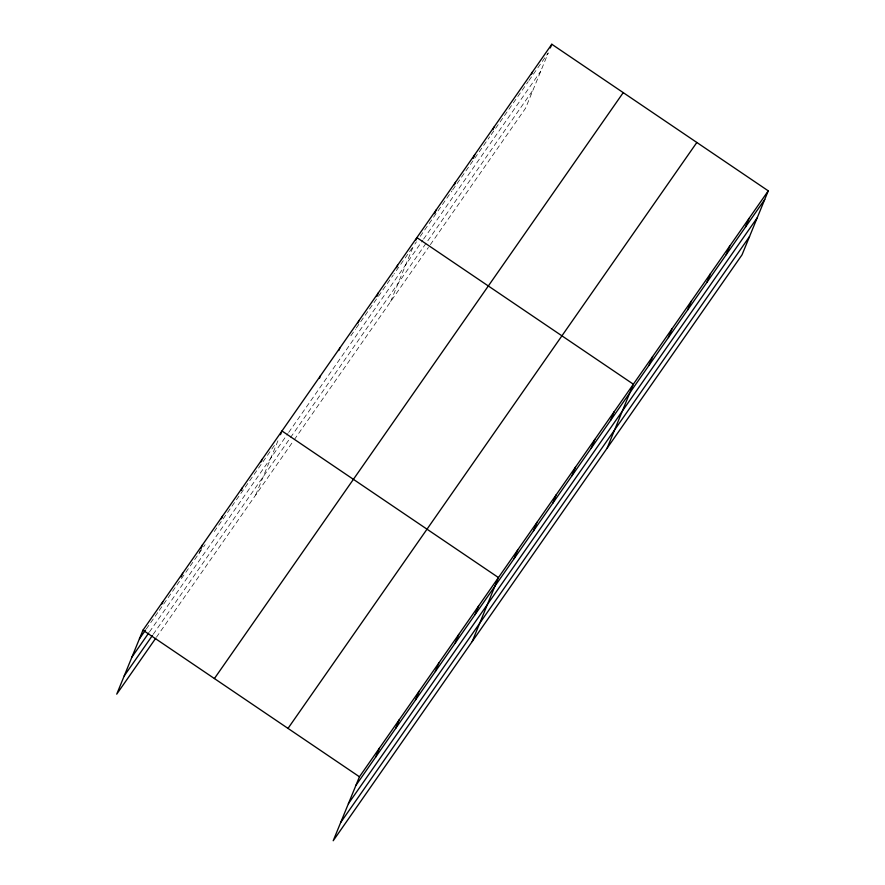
<?xml version="1.0" encoding="UTF-8"?>
<svg xmlns="http://www.w3.org/2000/svg" width="885" height="885" viewBox="0 0 885 885"><rect width="100%" height="100%" fill="white"/><g stroke="black" fill="none" stroke-linecap="round" stroke-linejoin="round"><path stroke-width="0.66" stroke-dasharray="4.42 3.32" d="M198.992 553.446L200.519 549.74M255.732 494.936L277.923 440.83M390.65 301.586L413.339 246.251L394.068 273.874M146.302 628.969L157.751 612.553M159.278 610.362L202.809 547.97M203.583 546.875L205.11 544.684M214.27 531.553L276.131 442.887M350.891 335.747L355.516 329.12M356.29 328.014L393.294 274.981M414.877 244.039L416.426 241.837M420.275 236.306L437.234 212.002M438.009 210.895L451.892 191.005M452.655 189.899L489.659 136.865M491.208 134.653L528.212 81.619M528.976 80.513L548.258 52.901L525.557 108.224L429.192 246.34M149.499 631.901L287.902 433.562M288.665 432.455L422.809 240.2M423.583 239.094L540.768 71.154M153.238 634.302L533.047 89.971M156.446 637.233L293.51 440.796M294.285 439.69L428.428 247.446"/><path stroke-width="1.33" d="M768.269 190.85L359.443 776.776L333.202 840.75L742.028 254.825L768.269 190.85L551.798 44.25L142.972 630.175L116.731 694.15L155.683 638.328M161.811 604.189L162.829 601.711M181.159 576.965L182.686 573.259M201.017 548.501L202.543 544.795M221.383 518.809L222.4 516.342M241.24 490.345L242.258 487.878M261.097 461.893L262.115 459.426M280.457 434.668L281.972 430.962L498.443 577.562L472.203 641.536M319.507 378.183L320.514 375.716M338.778 350.56L339.796 348.093M358.049 322.948L359.067 320.47M376.822 296.552L378.337 292.846M396.602 267.701L397.608 265.223M415.873 240.078L416.89 237.6L633.35 384.201L607.121 448.175M434.635 213.694L436.161 209.988M454.414 184.832L455.432 182.365M473.187 158.448L474.703 154.742M492.967 129.586L493.985 127.119M531.509 74.34L532.527 71.873M550.282 47.956L551.798 44.25M375.749 756.963L379.3 748.312M395.606 728.499L399.157 719.859M415.463 700.046L419.014 691.395M435.32 671.582L438.872 662.942M455.178 643.13L458.729 634.479M475.035 614.666L478.586 606.015M514.163 558.579L517.714 549.939M533.445 530.967L536.985 522.316M552.716 503.344L556.267 494.693M571.987 475.721L575.538 467.07M591.257 448.098L594.808 439.447M610.539 420.475L614.079 411.824M649.081 365.228L652.632 356.578M668.352 337.605L671.903 328.954M687.634 309.982L691.174 301.342M706.905 282.359L710.445 273.719M726.176 254.736L729.727 246.096M745.447 227.113L748.998 218.473M139.421 638.826L145.538 630.065M131.931 657.079L148.735 632.996M124.221 675.897L152.474 635.397M214.402 678.552L623.239 92.626M288.001 728.399L696.838 142.474M355.892 785.415L764.728 199.49M348.402 803.68L757.239 217.754M340.692 822.497L749.518 236.56M142.972 630.175L359.443 776.776"/></g></svg>
